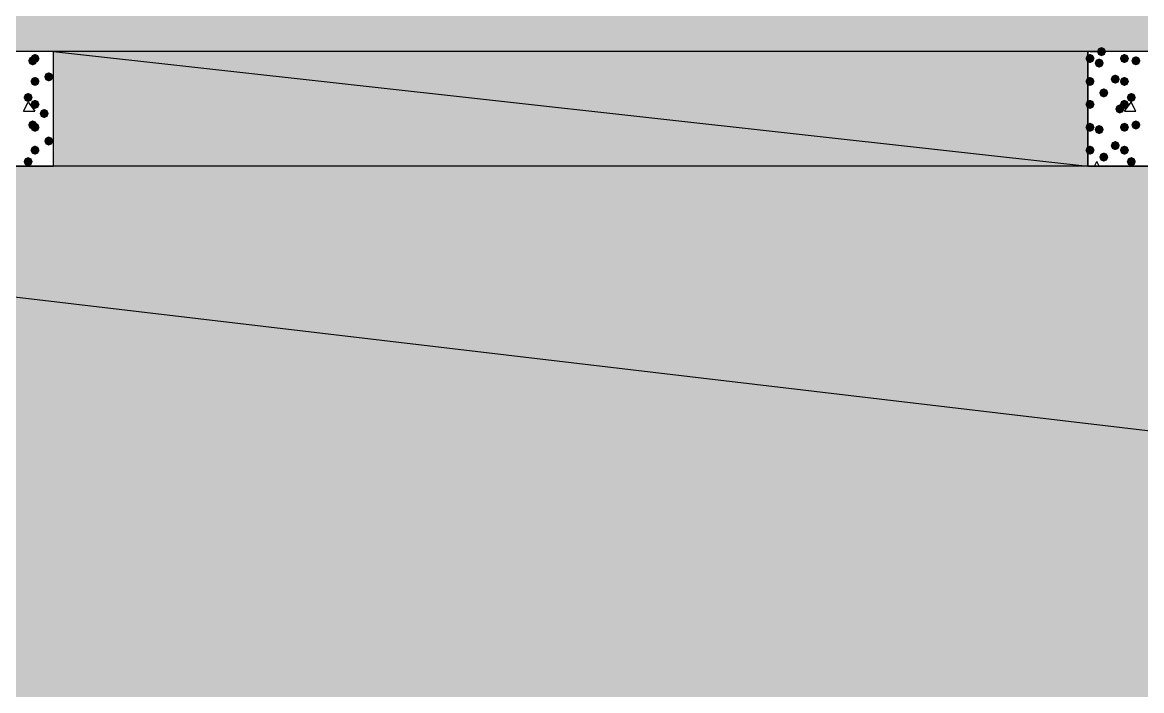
# Model space of a CAD drawing. Header units: millimetres. Extents: x 0 to 420, y 0 to 297.
# Drawn here: x 238.82 to 259.48, y 193.18 to 205.52 of the extents above; entities that cross this region are included whole.
import ezdxf

# ---------------------------------------------------------------- set-up
doc = ezdxf.new("R2010")
doc.units = ezdxf.units.MM
doc.layers.get('0').update_dxf_attribs({"linetype": 'CONTINUOUS'})

msp = doc.modelspace()

# ---------------------------------------------------------------- hatches: boundary and pattern name
at = {"true_color": 0x000008}
h = msp.add_hatch(color=0, dxfattribs=at)
h.paths.add_polyline_path([(379.603, 224.070333), (33.528, 224.070333), (379.603, 204.978)], flags=0)
h.paths.add_polyline_path([(33.528, 224.070333), (379.603, 204.978), (33.528, 204.978)], flags=0)
at = {"true_color": 0x000007}
for points in [[(239.141, 204.851), (239.116129, 204.791204), (239.056333, 204.766333), (238.996538, 204.791204), (238.971667, 204.851), (238.996537, 204.910796), (239.056333, 204.935667), (239.116129, 204.910796)], [(258.614333, 204.851), (258.589462, 204.791204), (258.529667, 204.766333), (258.469871, 204.791204), (258.445, 204.851), (258.469871, 204.910796), (258.529667, 204.935667), (258.589462, 204.910796)], [(258.826, 204.978), (258.801129, 204.918204), (258.741333, 204.893333), (258.681537, 204.918204), (258.656667, 204.978), (258.681537, 205.037796), (258.741333, 205.062667), (258.801129, 205.037796)], [(259.249333, 204.851), (259.224462, 204.791204), (259.164667, 204.766333), (259.104871, 204.791204), (259.08, 204.851), (259.104871, 204.910796), (259.164667, 204.935667), (259.224462, 204.910796)], [(239.098667, 204.808667), (239.073796, 204.748871), (239.014, 204.724), (238.954204, 204.748871), (238.929333, 204.808667), (238.954204, 204.868462), (239.014, 204.893333), (239.073796, 204.868463)], [(258.783667, 204.766333), (258.758796, 204.706537), (258.699, 204.681667), (258.639204, 204.706537), (258.614333, 204.766333), (258.639204, 204.826129), (258.699, 204.851), (258.758796, 204.826129)], [(259.461, 204.808667), (259.436129, 204.748871), (259.376333, 204.724), (259.316537, 204.748871), (259.291667, 204.808667), (259.316537, 204.868462), (259.376333, 204.893333), (259.436129, 204.868463)], [(239.395, 204.512333), (239.370129, 204.452537), (239.310333, 204.427667), (239.250538, 204.452537), (239.225667, 204.512333), (239.250537, 204.572129), (239.310333, 204.597), (239.370129, 204.572129)], [(259.08, 204.47), (259.055129, 204.410204), (258.995333, 204.385333), (258.935538, 204.410204), (258.910667, 204.47), (258.935537, 204.529796), (258.995333, 204.554667), (259.055129, 204.529796)], [(239.141, 204.427667), (239.116129, 204.367871), (239.056333, 204.343), (238.996538, 204.367871), (238.971667, 204.427667), (238.996537, 204.487462), (239.056333, 204.512333), (239.116129, 204.487463)], [(258.614333, 204.427667), (258.589462, 204.367871), (258.529667, 204.343), (258.469871, 204.367871), (258.445, 204.427667), (258.469871, 204.487462), (258.529667, 204.512333), (258.589462, 204.487463)], [(259.249333, 204.427667), (259.224462, 204.367871), (259.164667, 204.343), (259.104871, 204.367871), (259.08, 204.427667), (259.104871, 204.487462), (259.164667, 204.512333), (259.224462, 204.487463)], [(239.014, 204.131333), (238.989129, 204.071537), (238.929333, 204.046667), (238.869538, 204.071537), (238.844667, 204.131333), (238.869537, 204.191129), (238.929333, 204.216), (238.989129, 204.191129)], [(258.868333, 204.216), (258.843462, 204.156204), (258.783667, 204.131333), (258.723871, 204.156204), (258.699, 204.216), (258.723871, 204.275796), (258.783667, 204.300667), (258.843462, 204.275796)], [(259.376333, 204.131333), (259.351462, 204.071537), (259.291667, 204.046667), (259.231871, 204.071537), (259.207, 204.131333), (259.231871, 204.191129), (259.291667, 204.216), (259.351462, 204.191129)], [(239.141, 204.004333), (239.116129, 203.944537), (239.056333, 203.919667), (238.996538, 203.944537), (238.971667, 204.004333), (238.996537, 204.064129), (239.056333, 204.089), (239.116129, 204.064129)], [(239.310333, 203.835), (239.285462, 203.775204), (239.225667, 203.750333), (239.165871, 203.775204), (239.141, 203.835), (239.165871, 203.894796), (239.225667, 203.919667), (239.285462, 203.894796)], [(258.614333, 204.004333), (258.589462, 203.944537), (258.529667, 203.919667), (258.469871, 203.944537), (258.445, 204.004333), (258.469871, 204.064129), (258.529667, 204.089), (258.589462, 204.064129)], [(259.164667, 203.919667), (259.139796, 203.859871), (259.08, 203.835), (259.020204, 203.859871), (258.995333, 203.919667), (259.020204, 203.979462), (259.08, 204.004333), (259.139796, 203.979463)], [(259.249333, 204.004333), (259.224462, 203.944537), (259.164667, 203.919667), (259.104871, 203.944537), (259.08, 204.004333), (259.104871, 204.064129), (259.164667, 204.089), (259.224462, 204.064129)], [(239.098667, 203.623333), (239.073796, 203.563538), (239.014, 203.538667), (238.954204, 203.563538), (238.929333, 203.623333), (238.954204, 203.683129), (239.014, 203.708), (239.073796, 203.683129)], [(259.461, 203.623333), (259.436129, 203.563538), (259.376333, 203.538667), (259.316537, 203.563538), (259.291667, 203.623333), (259.316537, 203.683129), (259.376333, 203.708), (259.436129, 203.683129)], [(239.141, 203.581), (239.116129, 203.521204), (239.056333, 203.496333), (238.996538, 203.521204), (238.971667, 203.581), (238.996537, 203.640796), (239.056333, 203.665667), (239.116129, 203.640796)], [(258.614333, 203.581), (258.589462, 203.521204), (258.529667, 203.496333), (258.469871, 203.521204), (258.445, 203.581), (258.469871, 203.640796), (258.529667, 203.665667), (258.589462, 203.640796)], [(258.783667, 203.538667), (258.758796, 203.478871), (258.699, 203.454), (258.639204, 203.478871), (258.614333, 203.538667), (258.639204, 203.598462), (258.699, 203.623333), (258.758796, 203.598463)], [(259.249333, 203.581), (259.224462, 203.521204), (259.164667, 203.496333), (259.104871, 203.521204), (259.08, 203.581), (259.104871, 203.640796), (259.164667, 203.665667), (259.224462, 203.640796)], [(239.395, 203.327), (239.370129, 203.267204), (239.310333, 203.242333), (239.250538, 203.267204), (239.225667, 203.327), (239.250537, 203.386796), (239.310333, 203.411667), (239.370129, 203.386796)], [(259.08, 203.242333), (259.055129, 203.182537), (258.995333, 203.157667), (258.935538, 203.182537), (258.910667, 203.242333), (258.935537, 203.302129), (258.995333, 203.327), (259.055129, 203.302129)], [(239.141, 203.157667), (239.116129, 203.097871), (239.056333, 203.073), (238.996538, 203.097871), (238.971667, 203.157667), (238.996537, 203.217462), (239.056333, 203.242333), (239.116129, 203.217463)], [(258.614333, 203.157667), (258.589462, 203.097871), (258.529667, 203.073), (258.469871, 203.097871), (258.445, 203.157667), (258.469871, 203.217462), (258.529667, 203.242333), (258.589462, 203.217463)], [(258.868333, 203.030667), (258.843462, 202.970871), (258.783667, 202.946), (258.723871, 202.970871), (258.699, 203.030667), (258.723871, 203.090462), (258.783667, 203.115333), (258.843462, 203.090463)], [(259.249333, 203.157667), (259.224462, 203.097871), (259.164667, 203.073), (259.104871, 203.097871), (259.08, 203.157667), (259.104871, 203.217462), (259.164667, 203.242333), (259.224462, 203.217463)], [(239.014, 202.946), (238.989129, 202.886204), (238.929333, 202.861333), (238.869538, 202.886204), (238.844667, 202.946), (238.869537, 203.005796), (238.929333, 203.030667), (238.989129, 203.005796)], [(259.376333, 202.946), (259.351462, 202.886204), (259.291667, 202.861333), (259.231871, 202.886204), (259.207, 202.946), (259.231871, 203.005796), (259.291667, 203.030667), (259.351462, 203.005796)]]:
    msp.add_hatch(color=0, dxfattribs=at).paths.add_polyline_path(points, flags=0)
at = {"true_color": 0x000008}
h = msp.add_hatch(color=0, dxfattribs=at)
h.paths.add_polyline_path([(258.487333, 204.978), (239.395, 204.978), (258.487333, 202.861333)], flags=0)
h.paths.add_polyline_path([(239.395, 204.978), (258.487333, 202.861333), (239.395, 202.861333)], flags=0)
h = msp.add_hatch(color=0, dxfattribs=at)
h.paths.add_polyline_path([(379.603, 202.861333), (218.228333, 202.861333), (379.603, 183.811333)], flags=0)
h.paths.add_polyline_path([(218.228333, 202.861333), (379.603, 183.811333), (218.228333, 183.811333)], flags=0)

# ---------------------------------------------------------------- linework, layer by layer
at = {"color": 0, "true_color": 0x000008}
for points in [[(33.528, 224.070333), (379.603, 204.978), (33.528, 204.978)], [(258.487333, 204.978), (239.395, 204.978), (258.487333, 202.861333)], [(239.395, 204.978), (258.487333, 202.861333), (239.395, 202.861333)], [(379.603, 202.861333), (218.228333, 202.861333), (379.603, 183.811333)], [(218.228333, 202.861333), (379.603, 183.811333), (218.228333, 183.811333)]]:
    msp.add_lwpolyline(points, close=True, dxfattribs=at)
at = {"color": 0, "true_color": 0x000007}
for points in [[(237.278333, 204.978), (237.278333, 202.861333), (239.395, 202.861333), (239.395, 204.978)], [(258.487333, 204.978), (258.487333, 202.861333), (260.604, 202.861333), (260.604, 204.978)]]:
    msp.add_lwpolyline(points, close=True, dxfattribs=at)
for points in [[(258.529667, 204.978), (258.741333, 204.978)], [(258.529667, 204.978), (258.572, 204.978)], [(238.844667, 203.877333), (238.929333, 204.046667), (239.056333, 203.877333)], [(259.164667, 203.877333), (259.291667, 204.046667)], [(259.376333, 203.877333), (259.291667, 204.046667)], [(238.844667, 203.877333), (239.056333, 203.877333)], [(259.164667, 203.877333), (259.376333, 203.877333)], [(258.614333, 202.861333), (258.656667, 202.946)], [(258.699, 202.861333), (258.656667, 202.946)]]:
    msp.add_lwpolyline(points, dxfattribs=at)

doc.saveas('drawing.dxf')
